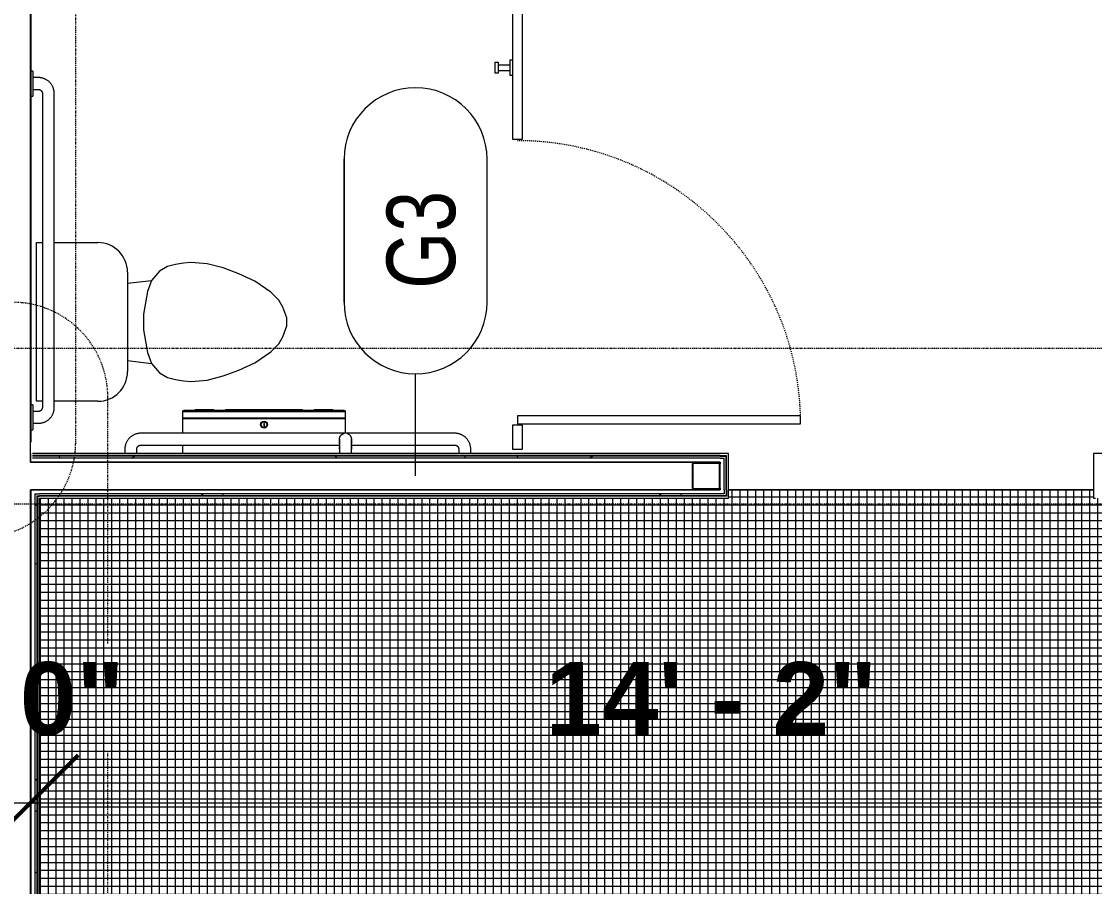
# Model space of a CAD drawing. Header units: inches. Extents: x 23906 to 26777, y -23220 to -20467.
# Drawn here: x 25520.3 to 25655.2, y -22745.3 to -22636.5 of the extents above; entities that cross this region are included whole.
import ezdxf

# ---------------------------------------------------------------- set-up
doc = ezdxf.new("R2010")
doc.units = ezdxf.units.IN
doc.header["$MEASUREMENT"] = 0
for name, pattern in [('Dash', [0.25, 0.125, -0.125]), ('Dash Dot 3_16_', [0.3125, 0.1875, -0.0625, 0, -0.0625]), ('Dash_2_', [0.25, 0.125, -0.125])]:
    doc.linetypes.add(name, pattern=pattern)
for name, color, linetype, lineweight in [('A-ANNO-DIMS', 211, 'Continuous', 9), ('A-ANNO-DIMS-96', 211, 'Continuous', 9), ('A-ANNO-SYMB', 150, 'Continuous', 9), ('A-FLOR', 192, 'Continuous', 20), ('A-FLOR-PATT', 8, 'Continuous', 20), ('A-GENM', 13, 'Continuous', 20), ('A-WALL', 113, 'Continuous', 20), ('A-WALL-IDEN', 211, 'Continuous', 9), ('A-WALL-PATT', 111, 'Continuous', 50), ('I-WALL', 2, 'Continuous', 20), ('P-SANR-FIXT', 6, 'Continuous', 20), ('Q-SPCQ', 91, 'Continuous', 20), ('Q-SPCQ-HDLN', 91, 'Dash_2_', 9), ('S-COLS', 52, 'Continuous', 20)]:
    doc.layers.add(name, color=color, linetype=linetype, lineweight=lineweight)
doc.styles.add('Arial_B', font='arialbd.ttf', dxfattribs={"height": 9.132806})
doc.styles.add('Century Gothic_1', font='GOTHIC.TTF', dxfattribs={"width": 0.8, "height": 8.622671})
doc.dimstyles.new('OD_Dimension_1', dxfattribs={"dimscale": 12, "dimtxt": 9, "dimasz": 1, "dimexe": 0.75, "dimexo": 0.5, "dimgap": 0.5, "dimtad": 1, "dimdec": 4, "dimrnd": 0.0625, "dimzin": 3, "dimdsep": 46, "dimlunit": 4, "dimtxsty": 'Arial_B', "dimblk1": 'OBLIQUE', "dimblk2": 'OBLIQUE', "dimsah": 1, "dimcen": 0.09, "dimdle": 0.75, "dimazin": 0, "dimtfac": 1, "dimtdec": 4, "dimtix": 1, "dimtmove": 0, "dimatfit": 3, "dimfxl": 1, "dimtvp": 1, "dimtfill": 1, "dimfrac": 2, "dimtolj": 1, "dimtzin": 0, "dimlwd": 13, "dimlwe": 13, "dimarcsym": 2})
doc.dimstyles.new('OD_Dimension_3', dxfattribs={"dimscale": 12, "dimtxt": 9, "dimasz": 1, "dimexe": 0.75, "dimexo": 0.5, "dimgap": 0.5, "dimtad": 1, "dimdec": 4, "dimrnd": 0.0625, "dimzin": 3, "dimdsep": 46, "dimlunit": 4, "dimtxsty": 'Arial_B', "dimblk1": 'OBLIQUE', "dimblk2": 'OBLIQUE', "dimsah": 1, "dimcen": 0.09, "dimdle": 0.75, "dimazin": 0, "dimtfac": 1, "dimtdec": 4, "dimtix": 1, "dimtmove": 0, "dimatfit": 3, "dimfxl": 1, "dimtvp": 1, "dimtfill": 1, "dimfrac": 2, "dimtolj": 1, "dimtzin": 0, "dimlwd": 13, "dimlwe": 13, "dimarcsym": 2})
pattern_1 = [(296.565, (14.4, 8.64), (0.000499, 57.600217), [6.44, -122.358]), (33.69, (17.28, 2.88), (0.000345, 57.60007), [10.384, -197.296]), (33.69, (74.88, 2.88), (0.000345, 57.60007), [10.384, -197.296]), (33.69, (132.48, 2.88), (0.000345, 57.60007), [10.384, -197.296]), (116.565, (25.92, 8.64), (-0.000396, 57.59977), [6.44, -122.358]), (213.69, (23.04, 14.4), (0.000345, 57.60007), [10.384, -197.296]), (213.69, (80.64, 14.4), (0.000345, 57.60007), [10.384, -197.296]), (213.69, (138.24, 14.4), (0.000345, 57.60007), [10.384, -197.296]), (26.565, (37.44, 8.64), (0.0005, 57.60022), [12.88, -115.918]), (26.565, (95.04, 8.64), (0.0005, 57.60022), [12.88, -115.918]), (270, (48.96, 14.4), (57.6, 4e-15), [5.76, -51.84]), (225, (48.96, 8.64), (-4e-15, 57.599504), [8.146, -73.313]), (135, (43.2, 2.88), (4e-15, 57.599504), [8.146, -73.313]), (288.435, (25.92, 25.92), (0.000265, 57.599939), [9.107, -173.04]), (18.435, (28.8, 17.28), (0.000265, 57.59994), [9.107, -173.04]), (18.435, (86.4, 17.28), (0.000265, 57.59994), [9.107, -173.04]), (18.435, (144, 17.28), (0.000265, 57.59994), [9.107, -173.04]), (135, (37.44, 20.16), (4e-15, 57.599504), [8.146, -73.313]), (180, (31.68, 25.92), (-7e-15, -57.6), [5.76, -51.84]), (251.565, (11.52, 40.32), (-0.000265, 57.599939), [9.107, -173.04]), (315, (8.64, 31.68), (-4e-15, 57.599504), [8.146, -73.313]), (71.565, (14.4, 25.92), (-0.000265, 57.599939), [9.107, -173.04]), (135, (17.28, 34.56), (4e-15, 57.599504), [8.146, -73.313]), (225, (34.56, 40.32), (-4e-15, 57.599504), [8.146, -73.313]), (123.69, (28.8, 34.56), (0.000345, 57.600068), [10.384, -197.296]), (123.69, (86.4, 34.56), (0.000345, 57.600068), [10.384, -197.296]), (26.565, (23.04, 43.2), (0.0005, 57.60022), [6.44, -122.358]), (26.565, (80.64, 43.2), (0.0005, 57.60022), [6.44, -122.358]), (315, (28.8, 46.08), (-4e-15, 57.599504), [8.146, -73.313]), (213.69, (54.72, 54.72), (0.000345, 57.60007), [10.384, -197.296]), (213.69, (112.32, 54.72), (0.000345, 57.60007), [10.384, -197.296]), (213.69, (169.92, 54.72), (0.000345, 57.60007), [10.384, -197.296]), (296.565, (46.08, 48.96), (0.000499, 57.600217), [6.44, -122.358]), (45, (48.96, 43.2), (4e-15, 57.599504), [8.146, -73.313]), (90, (54.72, 48.96), (-57.6, 4e-15), [5.76, -51.84]), (213.69, (28.8, 57.6), (0.000345, 57.60007), [10.384, -197.296]), (213.69, (86.4, 57.6), (0.000345, 57.60007), [10.384, -197.296]), (213.69, (144, 57.6), (0.000345, 57.60007), [10.384, -197.296]), (315, (20.16, 51.84), (-4e-15, 57.599504), [4.073, -77.386]), (26.565, (23.04, 48.96), (0.0005, 57.60022), [6.44, -122.358]), (26.565, (80.64, 48.96), (0.0005, 57.60022), [6.44, -122.358]), (90, (28.8, 51.84), (-57.6, 4e-15), [5.76, -51.84]), (333.435, (5.76, 54.72), (-0.0005, 57.60022), [6.44, -122.358]), (333.435, (63.36, 54.72), (-0.0005, 57.60022), [6.44, -122.358]), (243.435, (11.52, 51.84), (0.000396, 57.59977), [6.44, -122.358]), (161.565, (8.64, 46.08), (-0.000265, 57.59994), [9.107, -173.04]), (161.565, (66.24, 46.08), (-0.000265, 57.59994), [9.107, -173.04]), (161.565, (123.84, 46.08), (-0.000265, 57.59994), [9.107, -173.04]), (45, (0, 48.96), (4e-15, 57.599504), [8.146, -73.313]), (26.565, (2.88, 0), (0.0005, 57.60022), [6.44, -122.358]), (26.565, (60.48, 0), (0.0005, 57.60022), [6.44, -122.358]), (116.565, (8.64, 2.88), (-0.000396, 57.59977), [6.44, -122.358]), (206.565, (5.76, 8.64), (0.0005, 57.60022), [6.44, -122.358]), (206.565, (63.36, 8.64), (0.0005, 57.60022), [6.44, -122.358]), (296.565, (0, 5.76), (0.000499, 57.600217), [6.44, -122.358]), (14.036, (43.2, 25.92), (0.000245, 57.59979), [11.875, -225.616]), (14.036, (100.8, 25.92), (0.000245, 57.59979), [11.875, -225.616]), (14.036, (158.4, 25.92), (0.000245, 57.59979), [11.875, -225.616]), (14.036, (216, 25.92), (0.000245, 57.59979), [11.875, -225.616]), (135, (54.72, 28.8), (4e-15, 57.599504), [8.146, -73.313]), (198.435, (48.96, 34.56), (0.000265, 57.59994), [9.107, -173.04]), (198.435, (106.56, 34.56), (0.000265, 57.59994), [9.107, -173.04]), (198.435, (164.16, 34.56), (0.000265, 57.59994), [9.107, -173.04]), (296.565, (40.32, 31.68), (0.000499, 57.600217), [6.44, -122.358]), (333.435, (2.88, 17.28), (-0.0005, 57.60022), [6.44, -122.358]), (333.435, (60.48, 17.28), (-0.0005, 57.60022), [6.44, -122.358]), (45, (8.64, 14.4), (4e-15, 57.599504), [4.073, -77.386]), (116.565, (11.52, 17.28), (-0.000396, 57.59977), [6.44, -122.358]), (225, (8.64, 23.04), (-4e-15, 57.599504), [8.146, -73.313])]

# ---------------------------------------------------------------- blocks, each defined once
blk = doc.blocks.new('Toilet-Domestic-3D - Toilet-Domestic-3D-V15-Enlarged First Floor Plan _East_')
at = {"layer": 'P-SANR-FIXT', "color": 43, "lineweight": 13}
for p, q in [((-9.98, 19.48), (9.98, 19.48)), ((-9.98, 18.73), (-9.98, 19.48)), ((9.98, 19.48), (9.98, 18.73)), ((-9.98, 11.75), (-9.98, 17.23)), ((9.98, 17.23), (9.98, 11.75)), ((6.25, 8.02), (-6.25, 8.02)), ((-4.86, 8.02), (-5.21, 5)), ((4.86, 8.02), (5.21, 5)), ((-3.84, 5.5), (-5.21, 5)), ((-1, 6), (-3.84, 5.5)), ((1, 6), (-1, 6)), ((3.84, 5.5), (1, 6)), ((5.21, 5), (3.84, 5.5)), ((-5.21, 5), (-6.4, 4)), ((6.4, 4), (5.21, 5)), ((-6.97, 3), (-7.24, 2)), ((-6.4, 4), (-6.97, 3)), ((6.97, 3), (6.4, 4)), ((7.24, 2), (6.97, 3)), ((-7.24, 2), (-7.41, 1)), ((7.41, 1), (7.24, 2)), ((-7.41, 1), (-7.5, 0)), ((-7.5, 0), (-7.33, -1.99)), ((7.33, -1.99), (7.5, 0)), ((7.5, 0), (7.41, 1)), ((-7.33, -1.99), (-6.79, -4)), ((6.79, -4), (7.33, -1.99)), ((-6.79, -4), (-6.06, -6)), ((6.06, -6), (6.79, -4)), ((-6.06, -6), (-5.13, -8)), ((5.13, -8), (6.06, -6)), ((-5.13, -8), (-3.74, -10)), ((3.74, -10), (5.13, -8)), ((-3.74, -10), (-2.74, -11)), ((2.74, -11), (3.74, -10)), ((-2.74, -11), (-1.87, -11.5)), ((-1.87, -11.5), (-0.5, -12)), ((-0.5, -12), (0.5, -12)), ((0.5, -12), (1.87, -11.5)), ((1.87, -11.5), (2.74, -11))]:
    blk.add_line(p, q, dxfattribs=at)
for centre, start, end in [((-6.25, 11.75), 180, 270), ((6.25, 11.75), 270, 360)]:
    blk.add_arc(centre, 3.73, start, end, dxfattribs=at)
blk = doc.blocks.new('817_Grab_Bars - 8170-001420-V19-Enlarged First Floor Plan _East_')
at = {"layer": 'Q-SPCQ', "color": 43, "lineweight": 13}
for p, q in [((25574.77, -22688.3), (25535.27, -22688.3)), ((25533.27, -22690.3), (25533.27, -22690.87)), ((25534.77, -22690.87), (25534.77, -22690.3)), ((25535.27, -22689.8), (25560.27, -22689.8)), ((25561.76, -22689.8), (25574.77, -22689.8)), ((25575.27, -22690.3), (25575.27, -22690.87)), ((25576.77, -22690.87), (25576.77, -22690.3))]:
    blk.add_line(p, q, dxfattribs=at)
at = {"layer": 'Q-SPCQ', "color": 43, "lineweight": 13, "flags": 128}
for points in [[(25535.27, -22688.3), (25535.19, -22688.3), (25535.11, -22688.31), (25535.03, -22688.32), (25534.95, -22688.33), (25534.87, -22688.34), (25534.79, -22688.36), (25534.71, -22688.38), (25534.64, -22688.4), (25534.56, -22688.43), (25534.49, -22688.46), (25534.41, -22688.49), (25534.34, -22688.53), (25534.27, -22688.57), (25534.2, -22688.61), (25534.14, -22688.65), (25534.07, -22688.7), (25534.01, -22688.75), (25533.95, -22688.8), (25533.89, -22688.85), (25533.83, -22688.91), (25533.78, -22688.97), (25533.72, -22689.03), (25533.67, -22689.09), (25533.63, -22689.16), (25533.58, -22689.22), (25533.54, -22689.29), (25533.5, -22689.36), (25533.47, -22689.43), (25533.43, -22689.5), (25533.4, -22689.58), (25533.37, -22689.65), (25533.35, -22689.73), (25533.33, -22689.81), (25533.31, -22689.88), (25533.29, -22689.96), (25533.28, -22690.04), (25533.27, -22690.12), (25533.27, -22690.2), (25533.27, -22690.28), (25533.27, -22690.3)], [(25576.77, -22690.3), (25576.76, -22690.22), (25576.76, -22690.14), (25576.75, -22690.06), (25576.74, -22689.98), (25576.73, -22689.91), (25576.71, -22689.83), (25576.69, -22689.75), (25576.66, -22689.67), (25576.64, -22689.6), (25576.61, -22689.52), (25576.57, -22689.45), (25576.54, -22689.38), (25576.5, -22689.31), (25576.46, -22689.24), (25576.42, -22689.17), (25576.37, -22689.11), (25576.32, -22689.05), (25576.27, -22688.98), (25576.21, -22688.92), (25576.16, -22688.87), (25576.1, -22688.81), (25576.04, -22688.76), (25575.98, -22688.71), (25575.91, -22688.66), (25575.85, -22688.62), (25575.78, -22688.58), (25575.71, -22688.54), (25575.64, -22688.5), (25575.56, -22688.47), (25575.49, -22688.44), (25575.41, -22688.41), (25575.34, -22688.39), (25575.26, -22688.37), (25575.18, -22688.35), (25575.11, -22688.33), (25575.03, -22688.32), (25574.95, -22688.31), (25574.87, -22688.31), (25574.79, -22688.3), (25574.77, -22688.3)], [(25534.77, -22690.3), (25534.77, -22690.28), (25534.77, -22690.26), (25534.77, -22690.24), (25534.77, -22690.22), (25534.78, -22690.2), (25534.78, -22690.18), (25534.78, -22690.16), (25534.79, -22690.15), (25534.8, -22690.13), (25534.8, -22690.11), (25534.81, -22690.09), (25534.82, -22690.07), (25534.83, -22690.05), (25534.84, -22690.04), (25534.85, -22690.02), (25534.86, -22690), (25534.88, -22689.99), (25534.89, -22689.97), (25534.9, -22689.96), (25534.92, -22689.94), (25534.93, -22689.93), (25534.95, -22689.92), (25534.96, -22689.91), (25534.98, -22689.89), (25535, -22689.88), (25535.01, -22689.87), (25535.03, -22689.86), (25535.05, -22689.85), (25535.07, -22689.84), (25535.08, -22689.84), (25535.1, -22689.83), (25535.12, -22689.82), (25535.14, -22689.82), (25535.16, -22689.81), (25535.18, -22689.81), (25535.2, -22689.81), (25535.22, -22689.8), (25535.24, -22689.8), (25535.26, -22689.8), (25535.27, -22689.8)], [(25574.77, -22689.8), (25574.79, -22689.8), (25574.81, -22689.8), (25574.83, -22689.81), (25574.84, -22689.81), (25574.86, -22689.81), (25574.88, -22689.82), (25574.9, -22689.82), (25574.92, -22689.83), (25574.94, -22689.83), (25574.96, -22689.84), (25574.98, -22689.85), (25575, -22689.86), (25575.01, -22689.87), (25575.03, -22689.88), (25575.05, -22689.89), (25575.06, -22689.9), (25575.08, -22689.91), (25575.09, -22689.93), (25575.11, -22689.94), (25575.12, -22689.95), (25575.14, -22689.97), (25575.15, -22689.98), (25575.16, -22690), (25575.17, -22690.02), (25575.19, -22690.03), (25575.2, -22690.05), (25575.21, -22690.07), (25575.22, -22690.08), (25575.22, -22690.1), (25575.23, -22690.12), (25575.24, -22690.14), (25575.24, -22690.16), (25575.25, -22690.18), (25575.25, -22690.2), (25575.26, -22690.22), (25575.26, -22690.24), (25575.26, -22690.26), (25575.26, -22690.28), (25575.27, -22690.3), (25575.27, -22690.3)]]:
    blk.add_lwpolyline(points, dxfattribs=at)
blk = doc.blocks.new('Dispenser-Toilet_Tissue-Frost_Products_LTD_-Jumbo-169 - Steel-Brushed-Stainless_Steel-V20-Enlarged First Floor Plan _East_')
at = {"layer": 'Q-SPCQ', "color": 43, "lineweight": 13}
for p, q in [((25561.01, -22685.6), (25540.52, -22685.6)), ((25540.52, -22685.6), (25540.52, -22686.37)), ((25542.03, -22685.44), (25540.68, -22685.44)), ((25559.5, -22685.44), (25542.03, -22685.44)), ((25544.36, -22685.34), (25542.19, -22685.34)), ((25545.83, -22685.44), (25544.52, -22685.44)), ((25555.52, -22685.34), (25546.01, -22685.34)), ((25557.01, -22685.44), (25555.7, -22685.44)), ((25559.34, -22685.34), (25557.17, -22685.34)), ((25560.86, -22685.44), (25559.5, -22685.44)), ((25561.01, -22686.37), (25561.01, -22685.6)), ((25540.52, -22686.37), (25540.58, -22686.37)), ((25540.52, -22686.46), (25561.01, -22686.46)), ((25540.52, -22686.46), (25540.52, -22688.31)), ((25540.58, -22686.37), (25560.96, -22686.37)), ((25540.58, -22686.37), (25540.58, -22686.4)), ((25560.96, -22686.4), (25540.58, -22686.4)), ((25560.96, -22686.4), (25560.96, -22686.37)), ((25560.96, -22686.37), (25561.01, -22686.37)), ((25561.01, -22688.3), (25561.01, -22686.46)), ((25550.81, -22687.06), (25550.73, -22687.06)), ((25550.73, -22687.06), (25550.73, -22687.4)), ((25550.73, -22687.4), (25550.81, -22687.4)), ((25550.81, -22687.4), (25550.81, -22687.06)), ((25540.52, -22689.8), (25540.52, -22690.87))]:
    blk.add_line(p, q, dxfattribs=at)
for radius in [0.438, 0.358]:
    blk.add_circle((25550.77, -22687.22), radius, dxfattribs=at)
for centre, radius, start, end in [((25540.68, -22685.6), 0.16, 90, 180), ((25542.19, -22685.52), 0.18, 90, 153.6122), ((25543.74, -22685.46), 0.118, 100.8116, 172.3569), ((25543.74, -22685.49), 0.151, 19.6341, 87.321), ((25543.76, -22685.49), 0.151, 19.6341, 86.8331), ((25543.77, -22685.52), 0.18, 26.3878, 90), ((25544.34, -22685.46), 0.119, 100.0401, 171.5195), ((25544.34, -22685.49), 0.151, 19.6341, 87.321), ((25544.35, -22685.49), 0.151, 19.6341, 87.321), ((25544.36, -22685.52), 0.18, 26.3878, 90), ((25546.01, -22685.56), 0.22, 90, 146.9443), ((25555.52, -22685.56), 0.22, 33.0557, 90), ((25557.17, -22685.52), 0.18, 90, 153.6122), ((25557.18, -22685.49), 0.151, 92.679, 160.3659), ((25557.19, -22685.49), 0.151, 92.679, 160.3659), ((25557.19, -22685.46), 0.119, 8.4805, 79.9599), ((25557.76, -22685.52), 0.18, 90, 153.6084), ((25557.77, -22685.49), 0.151, 93.1667, 160.3726), ((25557.79, -22685.49), 0.151, 92.679, 160.3653), ((25557.79, -22685.46), 0.118, 7.6431, 79.1884), ((25559.34, -22685.52), 0.18, 26.3878, 90), ((25560.85, -22685.6), 0.16, 0, 89.0019), ((25540.58, -22686.46), 0.06, 90, 180), ((25560.95, -22686.46), 0.0601, 0, 87.3185)]:
    blk.add_arc(centre, radius, start, end, dxfattribs=at)
blk = doc.blocks.new('Partition-Floor_Braced-Bradley_Corp-St_Stl-ADA-N_Stalls - ADA _optional_ _ n Standard Stalls-320692-Enlarged First Floor Plan _East_')
at = {"layer": 'Q-SPCQ', "color": 43, "lineweight": 13}
for p, q in [((68.5, -0.88), (67.5, -0.88)), ((67.5, -0.88), (67.5, -58.13)), ((68.5, -58.13), (68.5, -0.88)), ((105.5, -0.88), (104.5, -0.88)), ((104.5, -0.88), (104.5, -58.13)), ((105.5, -58.13), (105.5, -0.88)), ((142.5, -0.88), (141.5, -0.88)), ((141.5, -0.88), (141.5, -58.13)), ((142.5, -58.13), (142.5, -0.88)), ((179.5, -0.88), (178.5, -0.88)), ((178.5, -0.88), (178.5, -58.13)), ((179.5, -58.13), (179.5, -0.88)), ((11.5, -58.63), (8.5, -58.63)), ((8.5, -58.63), (8.5, -59.88)), ((11.5, -59.88), (11.5, -58.63)), ((12.69, -59.25), (11.69, -59.25)), ((11.69, -59.25), (11.69, -94.87)), ((12.69, -94.87), (12.69, -59.25)), ((71.5, -58.63), (47.5, -58.63)), ((47.5, -58.63), (47.5, -59.88)), ((67.5, -58.13), (68.5, -58.13)), ((71.5, -59.88), (71.5, -58.63)), ((72.69, -59.25), (71.69, -59.25)), ((71.69, -59.25), (71.69, -84.87)), ((72.69, -84.87), (72.69, -59.25)), ((97.5, -58.63), (97.5, -59.88)), ((108.5, -58.63), (97.5, -58.63)), ((104.5, -58.13), (105.5, -58.13)), ((108.5, -59.88), (108.5, -58.63)), ((109.69, -59.25), (108.69, -59.25)), ((108.69, -59.25), (108.69, -84.87)), ((109.69, -84.87), (109.69, -59.25)), ((134.5, -58.63), (134.5, -59.88)), ((145.5, -58.63), (134.5, -58.63)), ((141.5, -58.13), (142.5, -58.13)), ((145.5, -59.88), (145.5, -58.63)), ((146.69, -59.25), (145.69, -59.25)), ((145.69, -59.25), (145.69, -84.87)), ((146.69, -84.87), (146.69, -59.25)), ((180, -58.63), (171.5, -58.63)), ((171.5, -58.63), (171.5, -59.88)), ((178.5, -58.13), (179.5, -58.13)), ((180, -59.88), (180, -58.63)), ((8.5, -59.88), (11.5, -59.88)), ((47.5, -59.88), (71.5, -59.88)), ((97.5, -59.88), (108.5, -59.88)), ((134.5, -59.88), (145.5, -59.88)), ((171.5, -59.88), (180, -59.88)), ((71.69, -84.87), (72.69, -84.87)), ((108.69, -84.87), (109.69, -84.87)), ((145.69, -84.87), (146.69, -84.87)), ((11.69, -94.87), (12.69, -94.87))]:
    blk.add_line(p, q, dxfattribs=at)
at = {"layer": 'Q-SPCQ-HDLN', "color": 43, "linetype": 'Dash', "lineweight": 13}
for centre, radius, start in [((11.69, -59.25), 35.62, 271.7908), ((71.69, -59.25), 25.62, 272.2042), ((108.69, -59.25), 25.62, 272.2042), ((145.69, -59.25), 25.62, 272.2042)]:
    blk.add_arc(centre, radius, start, 360, dxfattribs=at)
blk = doc.blocks.new('817_Grab_Bars - 8170-001420-V28-Enlarged First Floor Plan _East_')
at = {"layer": 'Q-SPCQ', "color": 43, "lineweight": 13}
for p, q in [((25521.67, -22642.74), (25521.39, -22642.74)), ((25521.67, -22642.74), (25521.67, -22644.3)), ((25522.39, -22643.55), (25521.67, -22643.55)), ((25521.67, -22644.3), (25521.67, -22645.87)), ((25521.67, -22645.05), (25522.39, -22645.05)), ((25521.39, -22645.87), (25521.67, -22645.87)), ((25522.89, -22645.55), (25522.89, -22685.05)), ((25524.39, -22685.05), (25524.39, -22645.55)), ((25521.67, -22684.74), (25521.39, -22684.74)), ((25521.67, -22684.74), (25521.67, -22686.3)), ((25522.39, -22685.55), (25521.67, -22685.55)), ((25521.67, -22686.3), (25521.67, -22687.87)), ((25521.39, -22687.87), (25521.67, -22687.87)), ((25521.67, -22687.05), (25522.39, -22687.05))]:
    blk.add_line(p, q, dxfattribs=at)
at = {"layer": 'Q-SPCQ', "color": 43, "lineweight": 13, "flags": 128}
for points in [[(25524.39, -22645.55), (25524.39, -22645.47), (25524.38, -22645.39), (25524.38, -22645.31), (25524.36, -22645.23), (25524.35, -22645.16), (25524.33, -22645.08), (25524.31, -22645), (25524.29, -22644.92), (25524.26, -22644.85), (25524.23, -22644.77), (25524.2, -22644.7), (25524.16, -22644.63), (25524.13, -22644.56), (25524.08, -22644.49), (25524.04, -22644.42), (25523.99, -22644.36), (25523.95, -22644.3), (25523.89, -22644.23), (25523.84, -22644.17), (25523.78, -22644.12), (25523.73, -22644.06), (25523.66, -22644.01), (25523.6, -22643.96), (25523.54, -22643.91), (25523.47, -22643.87), (25523.4, -22643.83), (25523.33, -22643.79), (25523.26, -22643.75), (25523.19, -22643.72), (25523.11, -22643.69), (25523.04, -22643.66), (25522.96, -22643.64), (25522.89, -22643.62), (25522.81, -22643.6), (25522.73, -22643.58), (25522.65, -22643.57), (25522.57, -22643.56), (25522.49, -22643.56), (25522.41, -22643.55), (25522.39, -22643.55)], [(25522.39, -22645.05), (25522.41, -22645.05), (25522.43, -22645.05), (25522.45, -22645.06), (25522.47, -22645.06), (25522.49, -22645.06), (25522.51, -22645.07), (25522.53, -22645.07), (25522.55, -22645.08), (25522.57, -22645.08), (25522.58, -22645.09), (25522.6, -22645.1), (25522.62, -22645.11), (25522.64, -22645.12), (25522.66, -22645.13), (25522.67, -22645.14), (25522.69, -22645.15), (25522.7, -22645.16), (25522.72, -22645.18), (25522.73, -22645.19), (25522.75, -22645.2), (25522.76, -22645.22), (25522.78, -22645.23), (25522.79, -22645.25), (25522.8, -22645.27), (25522.81, -22645.28), (25522.82, -22645.3), (25522.83, -22645.32), (25522.84, -22645.33), (25522.85, -22645.35), (25522.86, -22645.37), (25522.86, -22645.39), (25522.87, -22645.41), (25522.87, -22645.43), (25522.88, -22645.45), (25522.88, -22645.47), (25522.89, -22645.49), (25522.89, -22645.51), (25522.89, -22645.53), (25522.89, -22645.55), (25522.89, -22645.55)], [(25522.39, -22687.05), (25522.47, -22687.05), (25522.55, -22687.05), (25522.63, -22687.04), (25522.71, -22687.03), (25522.79, -22687.01), (25522.87, -22687), (25522.94, -22686.97), (25523.02, -22686.95), (25523.09, -22686.92), (25523.17, -22686.89), (25523.24, -22686.86), (25523.31, -22686.83), (25523.38, -22686.79), (25523.45, -22686.75), (25523.52, -22686.7), (25523.58, -22686.66), (25523.65, -22686.61), (25523.71, -22686.56), (25523.77, -22686.5), (25523.82, -22686.45), (25523.88, -22686.39), (25523.93, -22686.33), (25523.98, -22686.26), (25524.03, -22686.2), (25524.07, -22686.13), (25524.12, -22686.07), (25524.15, -22686), (25524.19, -22685.92), (25524.22, -22685.85), (25524.25, -22685.78), (25524.28, -22685.7), (25524.31, -22685.63), (25524.33, -22685.55), (25524.35, -22685.47), (25524.36, -22685.39), (25524.37, -22685.31), (25524.38, -22685.23), (25524.39, -22685.15), (25524.39, -22685.07), (25524.39, -22685.05)], [(25522.89, -22685.05), (25522.89, -22685.07), (25522.89, -22685.09), (25522.89, -22685.11), (25522.88, -22685.13), (25522.88, -22685.15), (25522.88, -22685.17), (25522.87, -22685.19), (25522.86, -22685.21), (25522.86, -22685.23), (25522.85, -22685.25), (25522.84, -22685.27), (25522.83, -22685.28), (25522.82, -22685.3), (25522.81, -22685.32), (25522.8, -22685.34), (25522.79, -22685.35), (25522.78, -22685.37), (25522.77, -22685.38), (25522.75, -22685.4), (25522.74, -22685.41), (25522.72, -22685.43), (25522.71, -22685.44), (25522.69, -22685.45), (25522.68, -22685.46), (25522.66, -22685.47), (25522.64, -22685.48), (25522.63, -22685.49), (25522.61, -22685.5), (25522.59, -22685.51), (25522.57, -22685.52), (25522.55, -22685.53), (25522.53, -22685.53), (25522.51, -22685.54), (25522.49, -22685.54), (25522.48, -22685.55), (25522.46, -22685.55), (25522.44, -22685.55), (25522.42, -22685.55), (25522.4, -22685.55), (25522.39, -22685.55)]]:
    blk.add_lwpolyline(points, dxfattribs=at)
blk = doc.blocks.new('817_Grab_Bars - 8170-001180-25756-Enlarged First Floor Plan _East_')
at = {"layer": 'Q-SPCQ', "color": 43, "lineweight": 13}
for p, q in [((25469.02, -22690.3), (25469.02, -22690.87)), ((25470.52, -22690.24), (25470.52, -22690.29)), ((25470.52, -22690.87), (25470.52, -22690.3))]:
    blk.add_line(p, q, dxfattribs=at)
at = {"layer": 'Q-SPCQ', "color": 43, "lineweight": 13, "flags": 128}
for points in [[(25469.02, -22689.05), (25469.02, -22689.02), (25469.02, -22688.99), (25469.02, -22688.96), (25469.02, -22688.93), (25469.03, -22688.9), (25469.04, -22688.87), (25469.04, -22688.85), (25469.05, -22688.82), (25469.06, -22688.79), (25469.07, -22688.76), (25469.09, -22688.73), (25469.1, -22688.71), (25469.11, -22688.68), (25469.13, -22688.65), (25469.15, -22688.63), (25469.16, -22688.6), (25469.18, -22688.58), (25469.2, -22688.56), (25469.22, -22688.54), (25469.24, -22688.51), (25469.26, -22688.49), (25469.29, -22688.47), (25469.31, -22688.46), (25469.34, -22688.44), (25469.36, -22688.42), (25469.39, -22688.41), (25469.41, -22688.39), (25469.44, -22688.38), (25469.47, -22688.37), (25469.49, -22688.35), (25469.52, -22688.34), (25469.55, -22688.33), (25469.58, -22688.33)], [(25470, -22688.34), (25470.03, -22688.35), (25470.06, -22688.36), (25470.08, -22688.37), (25470.11, -22688.39), (25470.14, -22688.4), (25470.16, -22688.42), (25470.19, -22688.43), (25470.21, -22688.45), (25470.24, -22688.47), (25470.26, -22688.49), (25470.28, -22688.51), (25470.3, -22688.53), (25470.32, -22688.55), (25470.34, -22688.57), (25470.36, -22688.6), (25470.38, -22688.62), (25470.4, -22688.65), (25470.41, -22688.67), (25470.43, -22688.7), (25470.44, -22688.73), (25470.45, -22688.75), (25470.46, -22688.78), (25470.47, -22688.81), (25470.48, -22688.84), (25470.49, -22688.87), (25470.5, -22688.9), (25470.5, -22688.93), (25470.51, -22688.95), (25470.51, -22688.98), (25470.51, -22689.01), (25470.52, -22689.04), (25470.52, -22689.05)], [(25469.02, -22689.05), (25469.02, -22689.05), (25469.02, -22689.06), (25469.02, -22689.06), (25469.02, -22689.07), (25469.02, -22689.08), (25469.02, -22689.09), (25469.02, -22689.1), (25469.02, -22689.12), (25469.02, -22689.13), (25469.02, -22689.15), (25469.02, -22689.17), (25469.02, -22689.19), (25469.02, -22689.22), (25469.02, -22689.24), (25469.02, -22689.27), (25469.02, -22689.3), (25469.02, -22689.33), (25469.02, -22689.36), (25469.02, -22689.4), (25469.02, -22689.43), (25469.02, -22689.47), (25469.02, -22689.51), (25469.02, -22689.55), (25469.02, -22689.59), (25469.02, -22689.63), (25469.02, -22689.67), (25469.02, -22689.71), (25469.02, -22689.76), (25469.02, -22689.8), (25469.02, -22689.85), (25469.02, -22689.9), (25469.02, -22689.94), (25469.02, -22689.99), (25469.02, -22690.04), (25469.02, -22690.09), (25469.02, -22690.14), (25469.02, -22690.19), (25469.02, -22690.24), (25469.02, -22690.29), (25469.02, -22690.3)], [(25469.02, -22689.64), (25469.02, -22689.6), (25469.02, -22689.56), (25469.02, -22689.52), (25469.02, -22689.48), (25469.02, -22689.44), (25469.02, -22689.41), (25469.02, -22689.37), (25469.02, -22689.34), (25469.02, -22689.31), (25469.02, -22689.28), (25469.02, -22689.25), (25469.02, -22689.22), (25469.02, -22689.2), (25469.02, -22689.18), (25469.02, -22689.16), (25469.02, -22689.14), (25469.02, -22689.12), (25469.02, -22689.11), (25469.02, -22689.09), (25469.02, -22689.08), (25469.02, -22689.07), (25469.02, -22689.06), (25469.02, -22689.06), (25469.02, -22689.05), (25469.02, -22689.05)], [(25470.52, -22690.3), (25470.52, -22690.25), (25470.52, -22690.2), (25470.52, -22690.15), (25470.52, -22690.1), (25470.52, -22690.05), (25470.52, -22690.01), (25470.52, -22689.96), (25470.52, -22689.91), (25470.52, -22689.86), (25470.52, -22689.82), (25470.52, -22689.77), (25470.52, -22689.73), (25470.52, -22689.68), (25470.52, -22689.64), (25470.52, -22689.6), (25470.52, -22689.56), (25470.52, -22689.52), (25470.52, -22689.48), (25470.52, -22689.44), (25470.52, -22689.41), (25470.52, -22689.37), (25470.52, -22689.34), (25470.52, -22689.31), (25470.52, -22689.28), (25470.52, -22689.25), (25470.52, -22689.22), (25470.52, -22689.2), (25470.52, -22689.18), (25470.52, -22689.16), (25470.52, -22689.14), (25470.52, -22689.12), (25470.52, -22689.11), (25470.52, -22689.09), (25470.52, -22689.08), (25470.52, -22689.07), (25470.52, -22689.06), (25470.52, -22689.06), (25470.52, -22689.05), (25470.52, -22689.05)], [(25470.52, -22689.05), (25470.52, -22689.05), (25470.52, -22689.06), (25470.52, -22689.06), (25470.52, -22689.07), (25470.52, -22689.08), (25470.52, -22689.09), (25470.52, -22689.1), (25470.52, -22689.12), (25470.52, -22689.13), (25470.52, -22689.15), (25470.52, -22689.17), (25470.52, -22689.19), (25470.52, -22689.22), (25470.52, -22689.24), (25470.52, -22689.27), (25470.52, -22689.3), (25470.52, -22689.33), (25470.52, -22689.36), (25470.52, -22689.4), (25470.52, -22689.43), (25470.52, -22689.47), (25470.52, -22689.51), (25470.52, -22689.55), (25470.52, -22689.59), (25470.52, -22689.63)], [(25470.52, -22689.71), (25470.52, -22689.76), (25470.52, -22689.8), (25470.52, -22689.85), (25470.52, -22689.9), (25470.52, -22689.94), (25470.52, -22689.99), (25470.52, -22690.04), (25470.52, -22690.09), (25470.52, -22690.14), (25470.52, -22690.19)], [(25469.02, -22690.3), (25469.02, -22690.25), (25469.02, -22690.2), (25469.02, -22690.15), (25469.02, -22690.1), (25469.02, -22690.05), (25469.02, -22690.01)]]:
    blk.add_lwpolyline(points, dxfattribs=at)
blk = doc.blocks.new('Robe_hook_5552 - Coat_hook_5552-V32-Enlarged First Floor Plan _East_')
at = {"layer": 'A-GENM', "color": 43, "lineweight": 13}
for p, q in [((-0.94, 0), (-0.94, -0.35)), ((-0.94, -0.35), (0.94, -0.35)), ((-0.37, -1.81), (-0.37, -0.35)), ((0.38, -1.81), (0.38, -0.35)), ((0.94, -0.35), (0.94, 0)), ((-0.69, -2.16), (-0.69, -1.81)), ((-0.69, -1.81), (0.69, -1.81)), ((0.69, -2.16), (-0.69, -2.16)), ((0.69, -1.81), (0.69, -2.16))]:
    blk.add_line(p, q, dxfattribs=at)
blk = doc.blocks.new('HSS-Hollow Structural Section-Column - HSS3-1_2X3-1_2X1_8-V46-Enlarged First Floor Plan _East_')
at = {"layer": 'S-COLS', "lineweight": 9}
h = blk.add_hatch(dxfattribs=at)
h.set_pattern_fill('FP_61', color=8, style=0, pattern_type=2)
h.set_pattern_definition([(45, (-25606.39, 22693.678), (-9.503515, 9.503515), []), (45, (-25606.39, 22708.078), (-9.503515, 9.503515), [])])
h.paths.add_polyline_path([(-0.74, -1.75), (1.52, -1.75), (1.68, -1.68), (1.75, -1.52), (1.75, 1.52), (1.68, 1.68), (1.52, 1.75), (-1.52, 1.75), (-1.68, 1.68), (-1.75, 1.52), (-1.75, -1.52), (-1.68, -1.68), (-1.52, -1.75)], flags=0)
h.paths.add_polyline_path([(1.52, -1.63), (-1.6, -1.6), (-1.63, -1.52), (-1.6, 1.6), (-1.52, 1.63), (1.6, 1.6), (1.63, 1.52), (1.6, -1.6)], flags=0)
at = {"layer": 'S-COLS', "color": 7}
for p, q in [((-1.75, 1.52), (-1.75, -1.52)), ((-1.63, -1.52), (-1.63, 1.52)), ((1.52, 1.75), (-1.52, 1.75)), ((-1.52, 1.63), (1.52, 1.63)), ((1.63, 1.52), (1.63, -1.52)), ((1.75, -1.52), (1.75, 1.52)), ((1.52, -1.63), (-1.52, -1.63)), ((-1.52, -1.75), (1.52, -1.75))]:
    blk.add_line(p, q, dxfattribs=at)
for centre, radius, start, end in [((-1.52, 1.52), 0.232, 90, 180), ((-1.52, 1.52), 0.116, 90, 180), ((1.52, 1.52), 0.232, 360, 90), ((1.52, 1.52), 0.116, 0, 90), ((-1.52, -1.52), 0.232, 180, 270), ((-1.52, -1.52), 0.116, 180, 270), ((1.52, -1.52), 0.232, 270, 360), ((1.52, -1.52), 0.116, 270, 360)]:
    blk.add_arc(centre, radius, start, end, dxfattribs=at)
blk = doc.blocks.new('Locker Rooms and Restrooms_rvt-1-Enlarged First Floor Plan _East_')
at = {"layer": 'A-FLOR-PATT', "lineweight": 9}
h = blk.add_hatch(dxfattribs=at)
h.set_pattern_fill('FP_59', color=256, style=0, pattern_type=2)
h.set_pattern_definition([(180, (26059.64, -22714.297), (-1e-16, -1), []), (270, (26059.64, -22714.297), (1, 6e-17), [])])
h.paths.add_polyline_path([(25521.39, -22750.35), (25521.45, -22750.35), (25521.45, -22695.43), (25521.39, -22695.43), (25521.39, -22724.09)], flags=0)
h.paths.add_polyline_path([(25522.52, -22750.35), (25559.02, -22750.35), (25559.02, -22749.17), (25564.64, -22749.17), (25564.64, -22750.35), (25601.14, -22750.35), (25601.14, -22749.04), (25606.77, -22749.04), (25606.77, -22750.35), (25643.27, -22750.35), (25643.27, -22749.04), (25648.89, -22749.04), (25648.89, -22750.35), (25685.39, -22750.35), (25685.39, -22749.49), (25700.83, -22749.49), (25700.83, -22750.35), (25737.27, -22750.35), (25737.27, -22695.93), (25737.14, -22695.93), (25737.14, -22696.18), (25737.08, -22696.18), (25737.08, -22696.24), (25736.83, -22696.24), (25736.83, -22696.49), (25655.08, -22696.49), (25655.08, -22695.43), (25609.2, -22695.43), (25609.2, -22696.49), (25522.52, -22696.49), (25522.52, -22724.09)], flags=0)
h.paths.add_polyline_path([(25685.7, -22749.8), (25685.7, -22749.74), (25685.64, -22749.74)], flags=0)
h.paths.add_polyline_path([(25700.52, -22749.8), (25700.58, -22749.74), (25700.52, -22749.74)], flags=0)
h.paths.add_polyline_path([(25559.33, -22749.48), (25559.33, -22749.42), (25559.27, -22749.42)], flags=0)
h.paths.add_polyline_path([(25564.33, -22749.48), (25564.33, -22749.42), (25564.33, -22749.42)], flags=0)
h.paths.add_polyline_path([(25643.58, -22749.35), (25643.58, -22749.29), (25643.52, -22749.29)], flags=0)
h.paths.add_polyline_path([(25601.45, -22749.35), (25601.45, -22749.29), (25601.39, -22749.29)], flags=0)
h.paths.add_polyline_path([(25648.58, -22749.35), (25648.64, -22749.29), (25648.58, -22749.29)], flags=0)
h.paths.add_polyline_path([(25606.45, -22749.35), (25606.45, -22749.29), (25606.45, -22749.29)], flags=0)
h.paths.add_polyline_path([(25522.27, -22696.24), (25522.27, -22696.18), (25522.23, -22696.21)], flags=0)
h.paths.add_polyline_path([(25608.95, -22696.24), (25608.95, -22696.18), (25608.89, -22696.18), (25608.94, -22696.22)], flags=0)
h.paths.add_polyline_path([(25655.33, -22696.24), (25655.39, -22696.24), (25655.39, -22696.18)], flags=0)
at = {"layer": 'A-WALL-PATT', "lineweight": 9}
h = blk.add_hatch(dxfattribs=at)
h.set_pattern_fill('FP_21', color=8, style=0, pattern_type=2)
h.set_pattern_definition(pattern_1)
h.paths.add_polyline_path([(25608.64, -22691.18), (25608.89, -22691.18), (25608.89, -22691.12), (25521.64, -22691.12), (25521.64, -22691.18), (25608.14, -22691.18)], flags=0)
h = blk.add_hatch(dxfattribs=at)
h.set_pattern_fill('FP_21', color=8, style=0, pattern_type=2)
h.set_pattern_definition(pattern_1)
h.paths.add_polyline_path([(25608.64, -22691.43), (25608.64, -22691.18), (25521.64, -22691.18), (25521.64, -22691.43), (25608.14, -22691.43)], flags=0)
h = blk.add_hatch(dxfattribs=at)
h.set_pattern_fill('FP_21', color=8, style=0, pattern_type=2)
h.set_pattern_definition(pattern_1)
h.paths.add_polyline_path([(25521.45, -22796.66), (25522.2, -22796.66), (25522.2, -22796.59), (25521.45, -22796.59)], flags=0)
h.paths.add_polyline_path([(25522.27, -22796.66), (25522.27, -22696.24), (25522.2, -22696.18), (25522.2, -22796.59)], flags=0)
h = blk.add_hatch(dxfattribs=at)
h.set_pattern_fill('FP_21', color=8, style=0, pattern_type=2)
h.set_pattern_definition(pattern_1)
h.paths.add_polyline_path([(25521.95, -22796.59), (25522.2, -22796.59), (25522.2, -22695.93), (25521.95, -22695.93), (25521.95, -22791.87)], flags=0)
h = blk.add_hatch(dxfattribs=at)
h.set_pattern_fill('FP_21', color=8, style=0, pattern_type=2)
h.set_pattern_definition(pattern_1)
h.paths.add_polyline_path([(25522.52, -22696.18), (25608.89, -22696.18), (25608.89, -22695.93), (25522.2, -22695.93), (25522.2, -22696.18), (25522.27, -22696.18)], flags=0)
h = blk.add_hatch(dxfattribs=at)
h.set_pattern_fill('FP_21', color=8, style=0, pattern_type=2)
h.set_pattern_definition(pattern_1)
h.paths.add_polyline_path([(25522.52, -22696.24), (25608.95, -22696.24), (25608.89, -22696.18), (25522.27, -22696.18), (25522.27, -22696.24)], flags=0)
at = {"layer": 'A-FLOR', "color": 43, "lineweight": 13}
blk.add_line((25655.08, -22695.43), (25609.2, -22695.43), dxfattribs=at)
at = {"layer": 'A-WALL', "color": 7}
for p, q in [((25608.14, -22691.12), (25521.64, -22691.12)), ((25608.14, -22691.18), (25521.64, -22691.18)), ((25608.14, -22691.43), (25521.64, -22691.43)), ((25608.14, -22691.12), (25608.89, -22691.12)), ((25608.14, -22691.18), (25608.64, -22691.18)), ((25608.14, -22691.43), (25608.64, -22691.43)), ((25608.64, -22691.18), (25608.89, -22691.18)), ((25608.64, -22695.43), (25608.64, -22691.43)), ((25608.89, -22691.12), (25608.95, -22691.12)), ((25608.89, -22695.43), (25608.89, -22691.18)), ((25608.95, -22695.43), (25608.95, -22691.12)), ((25521.95, -22695.93), (25521.95, -22796.59)), ((25521.95, -22695.93), (25522.2, -22695.93)), ((25522.2, -22695.93), (25522.52, -22695.93)), ((25522.2, -22696.18), (25522.2, -22796.59)), ((25522.2, -22696.18), (25522.27, -22696.18)), ((25522.27, -22696.18), (25522.52, -22696.18)), ((25522.27, -22696.24), (25522.27, -22796.66)), ((25522.27, -22696.24), (25522.52, -22696.24)), ((25608.64, -22695.93), (25522.52, -22695.93)), ((25608.89, -22696.18), (25522.52, -22696.18)), ((25608.95, -22696.24), (25522.52, -22696.24)), ((25608.64, -22695.43), (25608.64, -22695.93)), ((25608.89, -22695.43), (25608.89, -22695.93)), ((25608.89, -22695.93), (25608.89, -22696.18)), ((25608.95, -22695.43), (25608.95, -22696.18)), ((25608.95, -22696.18), (25608.95, -22696.24))]:
    blk.add_line(p, q, dxfattribs=at)
at = {"layer": 'I-WALL', "color": 7}
for p, q in [((25521.39, -22691.93), (25521.39, -22435.18)), ((25521.39, -22690.87), (25521.39, -22691.93)), ((25608.14, -22690.87), (25521.64, -22690.87)), ((25608.95, -22690.87), (25608.14, -22690.87)), ((25609.2, -22690.87), (25608.95, -22690.87)), ((25609.2, -22695.43), (25609.2, -22690.87)), ((25737.27, -22690.87), (25655.08, -22690.87)), ((25655.08, -22690.87), (25655.08, -22691.12)), ((25604.87, -22691.93), (25521.39, -22691.93)), ((25521.39, -22691.93), (25521.64, -22691.93)), ((25521.64, -22691.93), (25604.87, -22691.93)), ((25608.14, -22691.93), (25607.91, -22691.93)), ((25607.91, -22691.93), (25608.14, -22691.93)), ((25608.14, -22692.16), (25608.14, -22691.93)), ((25608.14, -22691.93), (25608.14, -22692.16)), ((25655.08, -22691.12), (25655.08, -22691.93)), ((25655.08, -22691.93), (25655.08, -22696.49)), ((25521.39, -22695.43), (25604.87, -22695.43)), ((25521.39, -22796.91), (25521.39, -22695.43)), ((25521.95, -22695.43), (25521.45, -22695.43)), ((25521.45, -22695.43), (25521.45, -22796.59)), ((25522.52, -22695.43), (25521.95, -22695.43)), ((25604.87, -22695.43), (25522.52, -22695.43)), ((25522.52, -22796.91), (25522.52, -22696.49)), ((25522.52, -22696.49), (25609.2, -22696.49)), ((25607.91, -22695.43), (25608.14, -22695.43)), ((25608.14, -22695.43), (25607.91, -22695.43)), ((25608.14, -22695.43), (25608.14, -22695.2)), ((25608.14, -22695.2), (25608.14, -22695.43)), ((25609.2, -22696.24), (25609.2, -22695.43)), ((25609.2, -22696.49), (25609.2, -22696.24)), ((25655.08, -22696.49), (25655.33, -22696.49))]:
    blk.add_line(p, q, dxfattribs=at)
at = {"color": 43, "lineweight": 13}
for name, p, rotation in [('Partition-Floor_Braced-Bradley_Corp-St_Stl-ADA-N_Stalls - ADA _optional_ _ n Standard Stalls-320692-Enlarged First Floor Plan _East_', (25523.39, -22698.8), 90.00000000000044), ('Robe_hook_5552 - Coat_hook_5552-V32-Enlarged First Floor Plan _East_', (25582.02, -22642.3), 269.9999999999997), ('Toilet-Domestic-3D - Toilet-Domestic-3D-V15-Enlarged First Floor Plan _East_', (25541.62, -22674.3), 89.99999999999991)]:
    blk.add_blockref(name, p, dxfattribs=dict(at, rotation=rotation))
for name, p in [('817_Grab_Bars - 8170-001420-V28-Enlarged First Floor Plan _East_', (0, 0)), ('Dispenser-Toilet_Tissue-Frost_Products_LTD_-Jumbo-169 - Steel-Brushed-Stainless_Steel-V20-Enlarged First Floor Plan _East_', (0, 0)), ('817_Grab_Bars - 8170-001420-V19-Enlarged First Floor Plan _East_', (0, 0)), ('817_Grab_Bars - 8170-001180-25756-Enlarged First Floor Plan _East_', (91.25, 0)), ('HSS-Hollow Structural Section-Column - HSS3-1_2X3-1_2X1_8-V46-Enlarged First Floor Plan _East_', (25606.39, -22693.68))]:
    blk.add_blockref(name, p, dxfattribs=at)
blk = doc.blocks.new('Struct_Xcel_Sports Complex_rvt-1-Enlarged First Floor Plan _East_')
at = {"layer": 'A-FLOR', "color": 43, "lineweight": 13}
blk.add_line((25609.2, -22695.43), (25655.08, -22695.43), dxfattribs=at)
blk = doc.blocks.new('DIMBLOCK22-Enlarged First Floor Plan _East_')
at = {"layer": 'A-ANNO-DIMS-96', "lineweight": 13}
for p, q in [((25509.39, -22699.68), (25509.39, -22743.8)), ((25509.39, -22734.8), (25509.39, -22699.68)), ((25521.39, -22699.68), (25521.39, -22743.8)), ((25521.39, -22734.8), (25521.39, -22699.68)), ((25509.39, -22734.8), (25521.39, -22734.8))]:
    blk.add_line(p, q, dxfattribs=at)
at = {"layer": 'A-ANNO-DIMS-96', "lineweight": 50}
for p, q in [((25509.39, -22734.8), (25515.39, -22728.8)), ((25521.39, -22734.8), (25527.39, -22728.8)), ((25509.39, -22734.8), (25503.39, -22740.8)), ((25521.39, -22734.8), (25515.39, -22740.8))]:
    blk.add_line(p, q, dxfattribs=at)
at = {"layer": 'A-ANNO-DIMS-96', "color": 0, "lineweight": 13, "insert": (25498.6, -22717.09), "char_height": 9.133, "width": 40.2857, "attachment_point": 1, "line_spacing_factor": 0.938532, "style": 'Arial_B', "bg_fill": 3, "box_fill_scale": 1.25, "bg_fill_color": 0, "bg_fill_transparency": 0}
blk.add_mtext('1\' - 0"', dxfattribs=at)
blk = doc.blocks.new('_Oblique')
at = {"color": 0, "linetype": 'ByBlock', "lineweight": -2}
blk.add_line((-0.5, -0.5), (0.5, 0.5), dxfattribs=at)
blk = doc.blocks.new('DIMBLOCK23-Enlarged First Floor Plan _East_')
at = {"layer": 'A-ANNO-DIMS-96', "lineweight": 13}
for p, q in [((25521.39, -22699.68), (25521.39, -22743.8)), ((25521.39, -22734.8), (25521.39, -22699.68)), ((25691.39, -22732.31), (25691.39, -22743.8)), ((25691.39, -22734.8), (25691.39, -22732.31)), ((25521.39, -22734.8), (25691.39, -22734.8))]:
    blk.add_line(p, q, dxfattribs=at)
at = {"layer": 'A-ANNO-DIMS-96', "lineweight": 50}
for p, q in [((25521.39, -22734.8), (25527.39, -22728.8)), ((25691.39, -22734.8), (25697.39, -22728.8)), ((25521.39, -22734.8), (25515.39, -22740.8)), ((25691.39, -22734.8), (25685.39, -22740.8))]:
    blk.add_line(p, q, dxfattribs=at)
at = {"layer": 'A-ANNO-DIMS-96', "color": 0, "lineweight": 13, "insert": (25586.18, -22717.09), "char_height": 9.133, "width": 48.5143, "attachment_point": 1, "line_spacing_factor": 0.938532, "style": 'Arial_B', "bg_fill": 3, "box_fill_scale": 1.25, "bg_fill_color": 0, "bg_fill_transparency": 0}
blk.add_mtext('14\' - 2"', dxfattribs=at)
blk = doc.blocks.new('DIMBLOCK37-Enlarged First Floor Plan _East_')
at = {"layer": 'A-ANNO-DIMS-96', "lineweight": 13}
for p, q in [((25509.39, -22690.49), (25509.39, -22498.71)), ((25521.45, -22689.43), (25521.45, -22498.71)), ((25509.39, -22507.71), (25521.45, -22507.71)), ((25509.39, -22507.71), (25509.39, -22690.49)), ((25521.45, -22507.71), (25521.45, -22689.43))]:
    blk.add_line(p, q, dxfattribs=at)
at = {"layer": 'A-ANNO-DIMS-96', "lineweight": 50}
for p, q in [((25509.39, -22507.71), (25515.39, -22501.71)), ((25521.45, -22507.71), (25527.45, -22501.71)), ((25509.39, -22507.71), (25503.39, -22513.71)), ((25521.45, -22507.71), (25515.45, -22513.71))]:
    blk.add_line(p, q, dxfattribs=at)
at = {"layer": 'A-ANNO-DIMS-96', "color": 0, "lineweight": 13, "insert": (25484.92, -22490.01), "char_height": 9.1328, "width": 73.2, "attachment_point": 1, "line_spacing_factor": 0.938532, "style": 'Arial_B', "bg_fill": 3, "box_fill_scale": 1.25, "bg_fill_color": 0, "bg_fill_transparency": 0}
blk.add_mtext('1\' - 0 1/16"', dxfattribs=at)
blk = doc.blocks.new('DIMBLOCK38-Enlarged First Floor Plan _East_')
at = {"layer": 'A-ANNO-DIMS-96', "lineweight": 13}
for p, q in [((25521.45, -22689.43), (25521.45, -22498.71)), ((25740.89, -22598.37), (25740.89, -22498.71)), ((25521.45, -22507.71), (25749.89, -22507.71)), ((25521.45, -22507.71), (25521.45, -22689.43)), ((25740.89, -22507.71), (25740.89, -22598.37))]:
    blk.add_line(p, q, dxfattribs=at)
at = {"layer": 'A-ANNO-DIMS-96', "lineweight": 50}
for p, q in [((25521.45, -22507.71), (25527.45, -22501.71)), ((25740.89, -22507.71), (25746.89, -22501.71)), ((25521.45, -22507.71), (25515.45, -22513.71)), ((25740.89, -22507.71), (25734.89, -22513.71))]:
    blk.add_line(p, q, dxfattribs=at)
at = {"layer": 'A-ANNO-DIMS-96', "color": 0, "lineweight": 13, "insert": (25597.24, -22490.01), "char_height": 9.1328, "width": 81.4286, "attachment_point": 1, "line_spacing_factor": 0.938532, "style": 'Arial_B', "bg_fill": 3, "box_fill_scale": 1.25, "bg_fill_color": 0, "bg_fill_transparency": 0}
blk.add_mtext('18\' - 3 7/16"', dxfattribs=at)
blk = doc.blocks.new('Wall Tag - 1_4_-1369832-Enlarged First Floor Plan _East_')
at = {"layer": 'A-WALL-IDEN', "color": 153}
for p, q in [((-0.0822, 0.0968), (0.1053, 0.0968)), ((0.1053, 0.0968), (-0.0822, 0.0968)), ((-0.0822, -0.0907), (0.1053, -0.0907)), ((-0.0822, -0.0907), (0.1053, -0.0907))]:
    blk.add_line(p, q, dxfattribs=at)
for centre, start, end in [((-0.0822, 0.0031), 90, 270), ((-0.0822, 0.0031), 90, 270), ((0.1053, 0.0031), 270, 90), ((0.1053, 0.0031), 270, 90)]:
    blk.add_arc(centre, 0.0937, start, end, dxfattribs=at)

msp = doc.modelspace()

# ---------------------------------------------------------------- linework, layer by layer
at = {"layer": 'A-ANNO-SYMB', "linetype": 'Dash Dot 3_16_'}
for p, q in [((25527.08378, -22689.41425), (25527.08378, -22342.94945)), ((25742.21989, -22677.65198), (25515.00722, -22677.65198)), ((25531.12861, -22804.44099), (25531.12861, -22683.82377)), ((25514.44277, -22697.1658), (25739.40191, -22697.1658))]:
    msp.add_line(p, q, dxfattribs=at)
for centre, start, end in [((25519.12861, -22683.82377), 0, 90), ((25515.08378, -22689.41425), 270, 0)]:
    msp.add_arc(centre, 12, start, end, dxfattribs=at)

# ---------------------------------------------------------------- next in the draw order: dimensions: what is measured, and where the dimension line sits
at = {"layer": 'A-ANNO-DIMS', "lineweight": 13}
dim = msp.add_linear_dim(base=(25521.39023, -22734.79634), p1=(25509.39023, -22693.67781), p2=(25521.39023, -22693.67781), dimstyle='OD_Dimension_1', override={"dimpost": '<>', "dimfxl": 12}, dxfattribs=at)
dim.commit()
dim.dimension.update_dxf_attribs({"geometry": 'DIMBLOCK22-Enlarged First Floor Plan _East_', "text_midpoint": (25515.39023, -22724.13337)})

# ---------------------------------------------------------------- next in the draw order: dimensions: what is measured, and where the dimension line sits
dim = msp.add_linear_dim(base=(25691.39023, -22734.79634), p1=(25521.39023, -22693.67781), p2=(25691.39023, -22726.31106), dimstyle='OD_Dimension_1', override={"dimpost": '<>', "dimfxl": 173.103809}, dxfattribs=at)
dim.commit()
dim.dimension.update_dxf_attribs({"geometry": 'DIMBLOCK23-Enlarged First Floor Plan _East_', "text_midpoint": (25606.39023, -22724.21125)})

# ---------------------------------------------------------------- next in the draw order: dimensions: what is measured, and where the dimension line sits
dim = msp.add_linear_dim(base=(25521.45273, -22507.71181), p1=(25509.39023, -22696.49031), p2=(25521.45273, -22695.42781), dimstyle='OD_Dimension_1', override={"dimpost": '<>', "dimfxl": 12.109204}, dxfattribs=at)
dim.commit()
dim.dimension.update_dxf_attribs({"geometry": 'DIMBLOCK37-Enlarged First Floor Plan _East_', "text_midpoint": (25515.42148, -22496.98966)})

# ---------------------------------------------------------------- next in the draw order: dimensions: what is measured, and where the dimension line sits
dim = msp.add_linear_dim(base=(25740.89023, -22507.71181), p1=(25521.45273, -22695.42781), p2=(25740.89023, -22604.36531), dimstyle='OD_Dimension_3', override={"dimpost": '<>', "dimfxl": 237.581976}, dxfattribs=at)
dim.commit()
dim.dimension.update_dxf_attribs({"geometry": 'DIMBLOCK38-Enlarged First Floor Plan _East_', "text_midpoint": (25631.17148, -22496.98655)})

# ---------------------------------------------------------------- next in the draw order: linework, layer by layer
at = {"layer": 'A-WALL-IDEN', "color": 153}
msp.add_line((25569.83044, -22693.67781), (25569.83044, -22680.83329), dxfattribs=at)

# ---------------------------------------------------------------- next in the draw order: block references
at = {"layer": 'A-WALL-IDEN', "color": 153, "xscale": 95.99999999999994, "yscale": 95.99999999999994, "zscale": 95.99999999999994, "rotation": 89.99999999999991}
msp.add_blockref('Wall Tag - 1_4_-1369832-Enlarged First Floor Plan _East_', (25570.12415, -22663.93797), dxfattribs=at)

# ---------------------------------------------------------------- next in the draw order: texts
at = {"layer": 'A-WALL-IDEN', "insert": (25566.18981, -22663.96683), "char_height": 8.622671, "width": 16.092, "attachment_point": 2, "rotation": 90, "line_spacing_factor": 0.984117, "style": 'Century Gothic_1', "bg_fill": 3, "box_fill_scale": 1.25, "bg_fill_color": 0, "bg_fill_transparency": 0}
msp.add_mtext('G3', dxfattribs=at)

# ---------------------------------------------------------------- next in the draw order: block references
at = {"lineweight": 5}
for name in ['Struct_Xcel_Sports Complex_rvt-1-Enlarged First Floor Plan _East_', 'Locker Rooms and Restrooms_rvt-1-Enlarged First Floor Plan _East_']:
    msp.add_blockref(name, (0, 0), dxfattribs=at)

doc.saveas('drawing.dxf')
